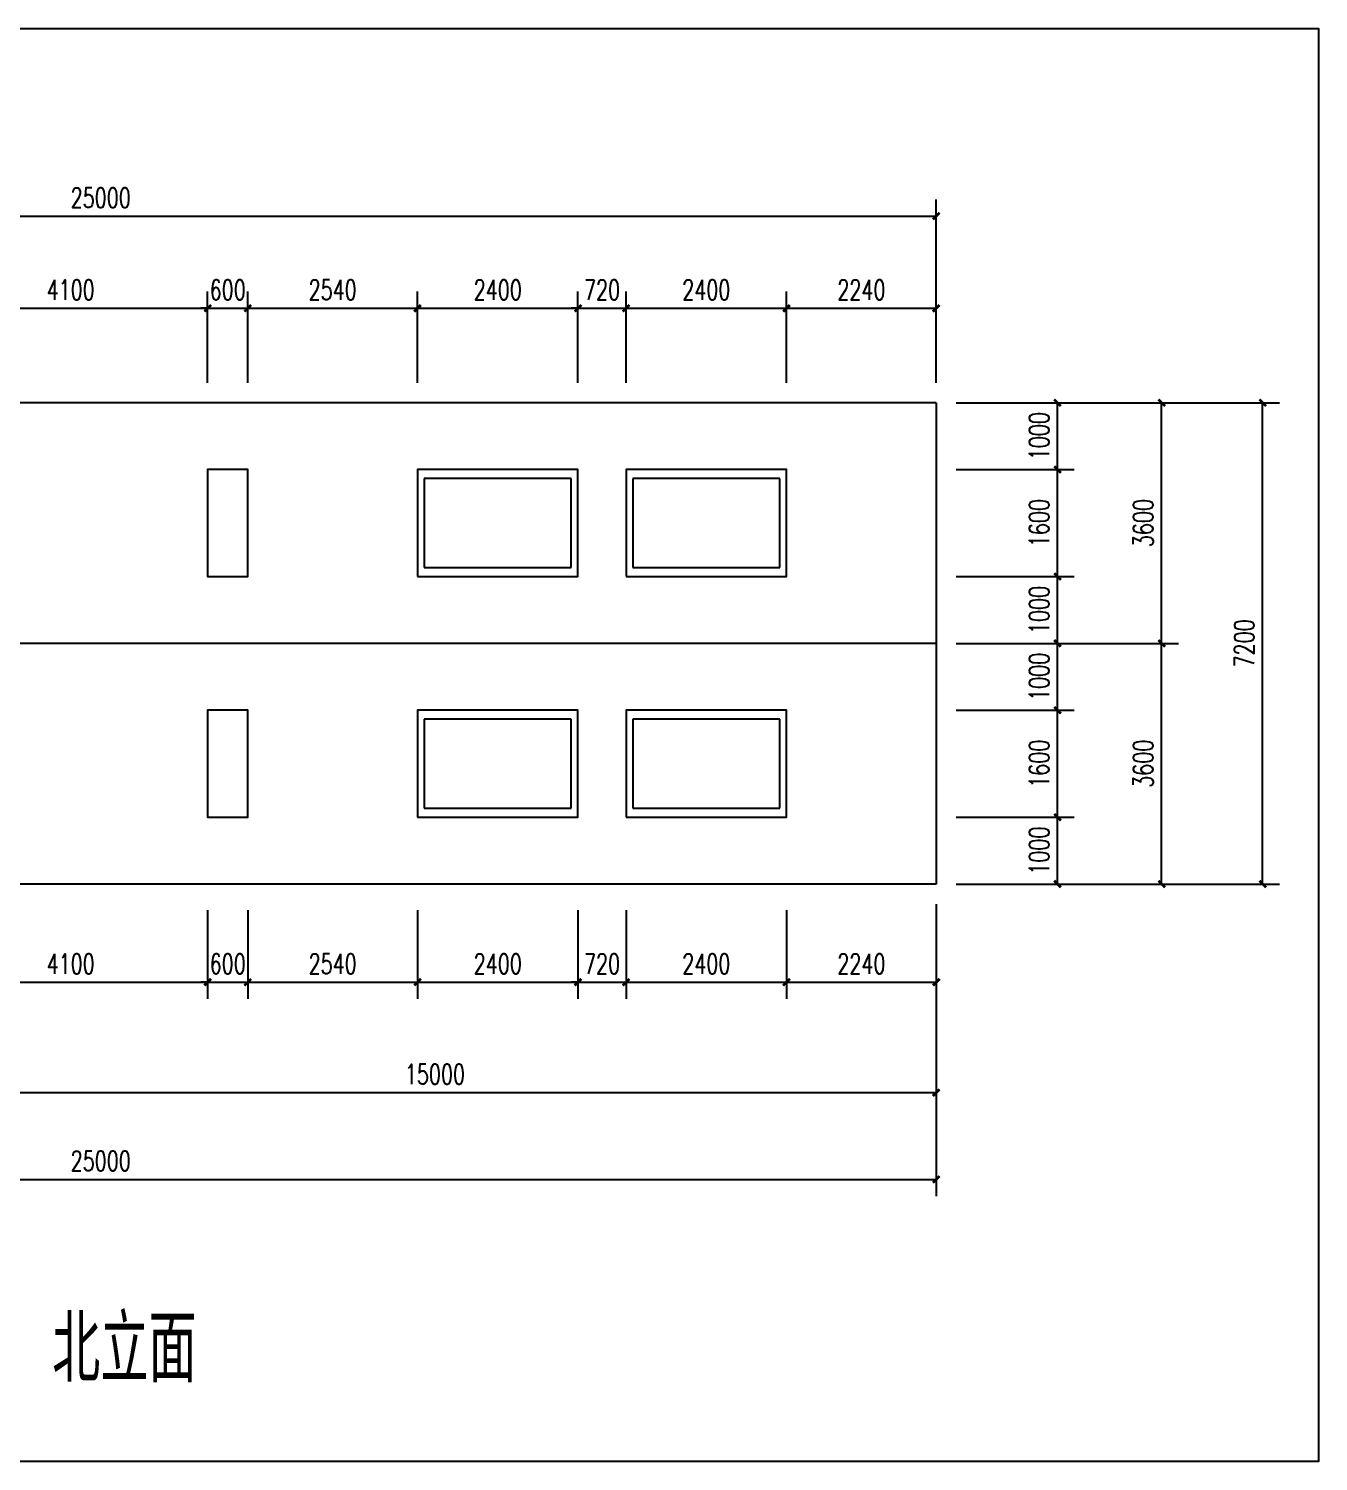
# Model space of a CAD drawing. Extents: x -76502 to 88679, y -12865 to 57615.
# Drawn here: x 32125 to 51419, y -12865 to 8567 of the extents above; entities that cross this region are included whole.
import ezdxf

# ---------------------------------------------------------------- set-up
doc = ezdxf.new("R2010")
doc.units = 0
doc.header["$LTSCALE"] = 1000
doc.header["$MEASUREMENT"] = 0
for name, color, linetype in [('AXIS_TEXT', 7, 'Continuous'), ('E_WINDOW', 4, 'Continuous'), ('edge', 180, 'Continuous'), ('GTV3_ELEV_OPENING', 7, 'Continuous'), ('PUB_DIM', 3, 'Continuous')]:
    doc.layers.add(name, color=color, linetype=linetype)
doc.styles.add('_TCH_DIM_T3', font='SIMPLEX', dxfattribs={"width": 0.705882, "bigfont": 'GBCBIG'})
doc.styles.get("Standard").update_dxf_attribs({"font": 'gbenor.shx', "bigfont": 'gbcbig.shx'})
doc.dimstyles.new('_TCH_ARCH&&100', dxfattribs={"dimtxt": 297.5, "dimasz": 100, "dimexe": 250, "dimexo": 300, "dimgap": 126.25, "dimtad": 1, "dimdec": 0, "dimtxsty": '_TCH_DIM_T3', "dimblk": 'ARCHTICK', "dimcen": 2.5, "dimclrt": 7, "dimazin": 2, "dimtfac": 1, "dimtdec": 0, "dimtix": 1, "dimtmove": 2, "dimatfit": 3, "dimfxl": 100})

# ---------------------------------------------------------------- blocks, each defined once
blk = doc.blocks.new('_ArchTick')
at = {"color": 0, "linetype": 'ByBlock', "const_width": 0.4}
blk.add_lwpolyline([(-0.5, -0.5), (0.5, 0.5)], dxfattribs=at)
blk = doc.blocks.new('*D48')
at = {"layer": 'Defpoints', "color": 0, "transparency": 16777216}
for p in [(45703, 2971), (50586, 2971), (45703, -4229)]:
    blk.add_point(p, dxfattribs=at)
at = {"layer": 'PUB_DIM', "color": 0, "lineweight": -2, "transparency": 16777216}
for p, q in [((46003, 2971), (50836, 2971)), ((50586, -4229), (50586, 2971)), ((46003, -4229), (50836, -4229))]:
    blk.add_line(p, q, dxfattribs=at)
at = {"layer": 'PUB_DIM', "color": 0, "lineweight": -2, "transparency": 16777216, "xscale": 100, "yscale": 100, "zscale": 100}
for p, rotation in [((50586, 2971), 90), ((50586, -4229), 270)]:
    blk.add_blockref('_ArchTick', p, dxfattribs=dict(at, rotation=rotation))
at = {"layer": 'PUB_DIM', "color": 7, "transparency": 16777216, "insert": (50311, -629), "char_height": 297.5, "attachment_point": 5, "rotation": 90, "style": '_TCH_DIM_T3'}
blk.add_mtext('\\A1;7200', dxfattribs=at)
blk = doc.blocks.new('*D49')
at = {"layer": 'Defpoints', "color": 0, "transparency": 16777216}
for p in [(45703, 2971), (49075, 2971), (45703, -629)]:
    blk.add_point(p, dxfattribs=at)
at = {"layer": 'PUB_DIM', "color": 0, "lineweight": -2, "transparency": 16777216}
for p, q in [((46003, 2971), (49325, 2971)), ((49075, -629), (49075, 2971)), ((46003, -629), (49325, -629))]:
    blk.add_line(p, q, dxfattribs=at)
at = {"layer": 'PUB_DIM', "color": 0, "lineweight": -2, "transparency": 16777216, "xscale": 100, "yscale": 100, "zscale": 100}
for p, rotation in [((49075, 2971), 90), ((49075, -629), 270)]:
    blk.add_blockref('_ArchTick', p, dxfattribs=dict(at, rotation=rotation))
at = {"layer": 'PUB_DIM', "color": 7, "transparency": 16777216, "insert": (48800, 1171), "char_height": 297.5, "attachment_point": 5, "rotation": 90, "style": '_TCH_DIM_T3'}
blk.add_mtext('\\A1;3600', dxfattribs=at)
blk = doc.blocks.new('*D50')
at = {"layer": 'Defpoints', "color": 0, "transparency": 16777216}
for p in [(45703, -629), (49075, -629), (45703, -4229)]:
    blk.add_point(p, dxfattribs=at)
at = {"layer": 'PUB_DIM', "color": 0, "lineweight": -2, "transparency": 16777216}
for p, q in [((46003, -629), (49325, -629)), ((49075, -4229), (49075, -629)), ((46003, -4229), (49325, -4229))]:
    blk.add_line(p, q, dxfattribs=at)
at = {"layer": 'PUB_DIM', "color": 0, "lineweight": -2, "transparency": 16777216, "xscale": 100, "yscale": 100, "zscale": 100}
for p, rotation in [((49075, -629), 90), ((49075, -4229), 270)]:
    blk.add_blockref('_ArchTick', p, dxfattribs=dict(at, rotation=rotation))
at = {"layer": 'PUB_DIM', "color": 7, "transparency": 16777216, "insert": (48800, -2429), "char_height": 297.5, "attachment_point": 5, "rotation": 90, "style": '_TCH_DIM_T3'}
blk.add_mtext('\\A1;3600', dxfattribs=at)
blk = doc.blocks.new('*D51')
at = {"layer": 'Defpoints', "color": 0, "transparency": 16777216}
for p in [(45703, 2971), (47517, 2971), (45703, 1971)]:
    blk.add_point(p, dxfattribs=at)
at = {"layer": 'PUB_DIM', "color": 0, "lineweight": -2, "transparency": 16777216}
for p, q in [((46003, 2971), (47767, 2971)), ((47517, 1971), (47517, 2971)), ((46003, 1971), (47767, 1971))]:
    blk.add_line(p, q, dxfattribs=at)
at = {"layer": 'PUB_DIM', "color": 0, "lineweight": -2, "transparency": 16777216, "xscale": 100, "yscale": 100, "zscale": 100}
for p, rotation in [((47517, 2971), 90), ((47517, 1971), 270)]:
    blk.add_blockref('_ArchTick', p, dxfattribs=dict(at, rotation=rotation))
at = {"layer": 'PUB_DIM', "color": 7, "transparency": 16777216, "insert": (47242, 2471), "char_height": 297.5, "attachment_point": 5, "rotation": 90, "style": '_TCH_DIM_T3'}
blk.add_mtext('\\A1;1000', dxfattribs=at)
blk = doc.blocks.new('*D52')
at = {"layer": 'Defpoints', "color": 0, "transparency": 16777216}
for p in [(45703, 1971), (47517, 1971), (45703, 371)]:
    blk.add_point(p, dxfattribs=at)
at = {"layer": 'PUB_DIM', "color": 0, "lineweight": -2, "transparency": 16777216}
for p, q in [((46003, 1971), (47767, 1971)), ((47517, 371), (47517, 1971)), ((46003, 371), (47767, 371))]:
    blk.add_line(p, q, dxfattribs=at)
at = {"layer": 'PUB_DIM', "color": 0, "lineweight": -2, "transparency": 16777216, "xscale": 100, "yscale": 100, "zscale": 100}
for p, rotation in [((47517, 1971), 90), ((47517, 371), 270)]:
    blk.add_blockref('_ArchTick', p, dxfattribs=dict(at, rotation=rotation))
at = {"layer": 'PUB_DIM', "color": 7, "transparency": 16777216, "insert": (47242, 1171), "char_height": 297.5, "attachment_point": 5, "rotation": 90, "style": '_TCH_DIM_T3'}
blk.add_mtext('\\A1;1600', dxfattribs=at)
blk = doc.blocks.new('*D53')
at = {"layer": 'Defpoints', "color": 0, "transparency": 16777216}
for p in [(45703, 371), (47517, 371), (45703, -629)]:
    blk.add_point(p, dxfattribs=at)
at = {"layer": 'PUB_DIM', "color": 0, "lineweight": -2, "transparency": 16777216}
for p, q in [((46003, 371), (47767, 371)), ((47517, -629), (47517, 371)), ((46003, -629), (47767, -629))]:
    blk.add_line(p, q, dxfattribs=at)
at = {"layer": 'PUB_DIM', "color": 0, "lineweight": -2, "transparency": 16777216, "xscale": 100, "yscale": 100, "zscale": 100}
for p, rotation in [((47517, 371), 90), ((47517, -629), 270)]:
    blk.add_blockref('_ArchTick', p, dxfattribs=dict(at, rotation=rotation))
at = {"layer": 'PUB_DIM', "color": 7, "transparency": 16777216, "insert": (47242, -129), "char_height": 297.5, "attachment_point": 5, "rotation": 90, "style": '_TCH_DIM_T3'}
blk.add_mtext('\\A1;1000', dxfattribs=at)
blk = doc.blocks.new('*D54')
at = {"layer": 'Defpoints', "color": 0, "transparency": 16777216}
for p in [(45703, -629), (47517, -629), (45703, -1629)]:
    blk.add_point(p, dxfattribs=at)
at = {"layer": 'PUB_DIM', "color": 0, "lineweight": -2, "transparency": 16777216}
for p, q in [((46003, -629), (47767, -629)), ((47517, -1629), (47517, -629)), ((46003, -1629), (47767, -1629))]:
    blk.add_line(p, q, dxfattribs=at)
at = {"layer": 'PUB_DIM', "color": 0, "lineweight": -2, "transparency": 16777216, "xscale": 100, "yscale": 100, "zscale": 100}
for p, rotation in [((47517, -629), 90), ((47517, -1629), 270)]:
    blk.add_blockref('_ArchTick', p, dxfattribs=dict(at, rotation=rotation))
at = {"layer": 'PUB_DIM', "color": 7, "transparency": 16777216, "insert": (47242, -1129), "char_height": 297.5, "attachment_point": 5, "rotation": 90, "style": '_TCH_DIM_T3'}
blk.add_mtext('\\A1;1000', dxfattribs=at)
blk = doc.blocks.new('*D55')
at = {"layer": 'Defpoints', "color": 0, "transparency": 16777216}
for p in [(45703, -1629), (47517, -1629), (45703, -3229)]:
    blk.add_point(p, dxfattribs=at)
at = {"layer": 'PUB_DIM', "color": 0, "lineweight": -2, "transparency": 16777216}
for p, q in [((46003, -1629), (47767, -1629)), ((47517, -3229), (47517, -1629)), ((46003, -3229), (47767, -3229))]:
    blk.add_line(p, q, dxfattribs=at)
at = {"layer": 'PUB_DIM', "color": 0, "lineweight": -2, "transparency": 16777216, "xscale": 100, "yscale": 100, "zscale": 100}
for p, rotation in [((47517, -1629), 90), ((47517, -3229), 270)]:
    blk.add_blockref('_ArchTick', p, dxfattribs=dict(at, rotation=rotation))
at = {"layer": 'PUB_DIM', "color": 7, "transparency": 16777216, "insert": (47242, -2429), "char_height": 297.5, "attachment_point": 5, "rotation": 90, "style": '_TCH_DIM_T3'}
blk.add_mtext('\\A1;1600', dxfattribs=at)
blk = doc.blocks.new('*D56')
at = {"layer": 'Defpoints', "color": 0, "transparency": 16777216}
for p in [(45703, -3229), (47517, -3229), (45703, -4229)]:
    blk.add_point(p, dxfattribs=at)
at = {"layer": 'PUB_DIM', "color": 0, "lineweight": -2, "transparency": 16777216}
for p, q in [((46003, -3229), (47767, -3229)), ((47517, -4229), (47517, -3229)), ((46003, -4229), (47767, -4229))]:
    blk.add_line(p, q, dxfattribs=at)
at = {"layer": 'PUB_DIM', "color": 0, "lineweight": -2, "transparency": 16777216, "xscale": 100, "yscale": 100, "zscale": 100}
for p, rotation in [((47517, -3229), 90), ((47517, -4229), 270)]:
    blk.add_blockref('_ArchTick', p, dxfattribs=dict(at, rotation=rotation))
at = {"layer": 'PUB_DIM', "color": 7, "transparency": 16777216, "insert": (47242, -3729), "char_height": 297.5, "attachment_point": 5, "rotation": 90, "style": '_TCH_DIM_T3'}
blk.add_mtext('\\A1;1000', dxfattribs=at)
blk = doc.blocks.new('*D66')
at = {"layer": 'Defpoints', "color": 0, "transparency": 16777216}
for p in [(45703, 5763), (20703, 2971), (45703, 2971)]:
    blk.add_point(p, dxfattribs=at)
at = {"layer": 'PUB_DIM', "color": 0, "lineweight": -2, "transparency": 16777216}
for p, q in [((20703, 3271), (20703, 6013)), ((45703, 3271), (45703, 6013)), ((20703, 5763), (45703, 5763))]:
    blk.add_line(p, q, dxfattribs=at)
at = {"layer": 'PUB_DIM', "color": 0, "lineweight": -2, "transparency": 16777216, "xscale": 100, "yscale": 100, "zscale": 100, "rotation": 180}
blk.add_blockref('_ArchTick', (20703, 5763), dxfattribs=at)
at = {"layer": 'PUB_DIM', "color": 0, "lineweight": -2, "transparency": 16777216, "xscale": 100, "yscale": 100, "zscale": 100}
blk.add_blockref('_ArchTick', (45703, 5763), dxfattribs=at)
at = {"layer": 'PUB_DIM', "color": 7, "transparency": 16777216, "insert": (33203, 6038), "char_height": 297.5, "attachment_point": 5, "style": '_TCH_DIM_T3'}
blk.add_mtext('\\A1;25000', dxfattribs=at)
blk = doc.blocks.new('*D70')
at = {"layer": 'Defpoints', "color": 0, "transparency": 16777216}
for p in [(34803, 4384), (30703, 2971), (34803, 2971)]:
    blk.add_point(p, dxfattribs=at)
at = {"layer": 'PUB_DIM', "color": 0, "lineweight": -2, "transparency": 16777216}
for p, q in [((30703, 3271), (30703, 4634)), ((34803, 3271), (34803, 4634)), ((30703, 4384), (34803, 4384))]:
    blk.add_line(p, q, dxfattribs=at)
at = {"layer": 'PUB_DIM', "color": 0, "lineweight": -2, "transparency": 16777216, "xscale": 100, "yscale": 100, "zscale": 100, "rotation": 180}
blk.add_blockref('_ArchTick', (30703, 4384), dxfattribs=at)
at = {"layer": 'PUB_DIM', "color": 0, "lineweight": -2, "transparency": 16777216, "xscale": 100, "yscale": 100, "zscale": 100}
blk.add_blockref('_ArchTick', (34803, 4384), dxfattribs=at)
at = {"layer": 'PUB_DIM', "color": 7, "transparency": 16777216, "insert": (32753, 4659), "char_height": 297.5, "attachment_point": 5, "style": '_TCH_DIM_T3'}
blk.add_mtext('\\A1;4100', dxfattribs=at)
blk = doc.blocks.new('*D71')
at = {"layer": 'Defpoints', "color": 0, "transparency": 16777216}
for p in [(35403, 4384), (34803, 2971), (35403, 2971)]:
    blk.add_point(p, dxfattribs=at)
at = {"layer": 'PUB_DIM', "color": 0, "lineweight": -2, "transparency": 16777216}
for p, q in [((34803, 3271), (34803, 4634)), ((35403, 3271), (35403, 4634)), ((34803, 4384), (34703, 4384)), ((34803, 4384), (35403, 4384)), ((35403, 4384), (35503, 4384))]:
    blk.add_line(p, q, dxfattribs=at)
at = {"layer": 'PUB_DIM', "color": 0, "lineweight": -2, "transparency": 16777216, "xscale": 100, "yscale": 100, "zscale": 100}
blk.add_blockref('_ArchTick', (34803, 4384), dxfattribs=at)
at = {"layer": 'PUB_DIM', "color": 0, "lineweight": -2, "transparency": 16777216, "xscale": 100, "yscale": 100, "zscale": 100, "rotation": 180}
blk.add_blockref('_ArchTick', (35403, 4384), dxfattribs=at)
at = {"layer": 'PUB_DIM', "color": 7, "transparency": 16777216, "insert": (35103, 4659), "char_height": 297.5, "attachment_point": 5, "style": '_TCH_DIM_T3'}
blk.add_mtext('\\A1;600', dxfattribs=at)
blk = doc.blocks.new('*D72')
at = {"layer": 'Defpoints', "color": 0, "transparency": 16777216}
for p in [(37943, 4384), (35403, 2971), (37943, 2971)]:
    blk.add_point(p, dxfattribs=at)
at = {"layer": 'PUB_DIM', "color": 0, "lineweight": -2, "transparency": 16777216}
for p, q in [((35403, 3271), (35403, 4634)), ((37943, 3271), (37943, 4634)), ((35403, 4384), (37943, 4384))]:
    blk.add_line(p, q, dxfattribs=at)
at = {"layer": 'PUB_DIM', "color": 0, "lineweight": -2, "transparency": 16777216, "xscale": 100, "yscale": 100, "zscale": 100, "rotation": 180}
blk.add_blockref('_ArchTick', (35403, 4384), dxfattribs=at)
at = {"layer": 'PUB_DIM', "color": 0, "lineweight": -2, "transparency": 16777216, "xscale": 100, "yscale": 100, "zscale": 100}
blk.add_blockref('_ArchTick', (37943, 4384), dxfattribs=at)
at = {"layer": 'PUB_DIM', "color": 7, "transparency": 16777216, "insert": (36673, 4659), "char_height": 297.5, "attachment_point": 5, "style": '_TCH_DIM_T3'}
blk.add_mtext('\\A1;2540', dxfattribs=at)
blk = doc.blocks.new('*D73')
at = {"layer": 'Defpoints', "color": 0, "transparency": 16777216}
for p in [(40343, 4384), (37943, 2971), (40343, 2971)]:
    blk.add_point(p, dxfattribs=at)
at = {"layer": 'PUB_DIM', "color": 0, "lineweight": -2, "transparency": 16777216}
for p, q in [((37943, 3271), (37943, 4634)), ((40343, 3271), (40343, 4634)), ((37943, 4384), (40343, 4384))]:
    blk.add_line(p, q, dxfattribs=at)
at = {"layer": 'PUB_DIM', "color": 0, "lineweight": -2, "transparency": 16777216, "xscale": 100, "yscale": 100, "zscale": 100, "rotation": 180}
blk.add_blockref('_ArchTick', (37943, 4384), dxfattribs=at)
at = {"layer": 'PUB_DIM', "color": 0, "lineweight": -2, "transparency": 16777216, "xscale": 100, "yscale": 100, "zscale": 100}
blk.add_blockref('_ArchTick', (40343, 4384), dxfattribs=at)
at = {"layer": 'PUB_DIM', "color": 7, "transparency": 16777216, "insert": (39143, 4659), "char_height": 297.5, "attachment_point": 5, "style": '_TCH_DIM_T3'}
blk.add_mtext('\\A1;2400', dxfattribs=at)
blk = doc.blocks.new('*D74')
at = {"layer": 'Defpoints', "color": 0, "transparency": 16777216}
for p in [(41063, 4384), (40343, 2971), (41063, 2971)]:
    blk.add_point(p, dxfattribs=at)
at = {"layer": 'PUB_DIM', "color": 0, "lineweight": -2, "transparency": 16777216}
for p, q in [((40343, 3271), (40343, 4634)), ((41063, 3271), (41063, 4634)), ((40343, 4384), (40243, 4384)), ((40343, 4384), (41063, 4384)), ((41063, 4384), (41163, 4384))]:
    blk.add_line(p, q, dxfattribs=at)
at = {"layer": 'PUB_DIM', "color": 0, "lineweight": -2, "transparency": 16777216, "xscale": 100, "yscale": 100, "zscale": 100}
blk.add_blockref('_ArchTick', (40343, 4384), dxfattribs=at)
at = {"layer": 'PUB_DIM', "color": 0, "lineweight": -2, "transparency": 16777216, "xscale": 100, "yscale": 100, "zscale": 100, "rotation": 180}
blk.add_blockref('_ArchTick', (41063, 4384), dxfattribs=at)
at = {"layer": 'PUB_DIM', "color": 7, "transparency": 16777216, "insert": (40703, 4659), "char_height": 297.5, "attachment_point": 5, "style": '_TCH_DIM_T3'}
blk.add_mtext('\\A1;720', dxfattribs=at)
blk = doc.blocks.new('*D75')
at = {"layer": 'Defpoints', "color": 0, "transparency": 16777216}
for p in [(43463, 4384), (41063, 2971), (43463, 2971)]:
    blk.add_point(p, dxfattribs=at)
at = {"layer": 'PUB_DIM', "color": 0, "lineweight": -2, "transparency": 16777216}
for p, q in [((41063, 3271), (41063, 4634)), ((43463, 3271), (43463, 4634)), ((41063, 4384), (43463, 4384))]:
    blk.add_line(p, q, dxfattribs=at)
at = {"layer": 'PUB_DIM', "color": 0, "lineweight": -2, "transparency": 16777216, "xscale": 100, "yscale": 100, "zscale": 100, "rotation": 180}
blk.add_blockref('_ArchTick', (41063, 4384), dxfattribs=at)
at = {"layer": 'PUB_DIM', "color": 0, "lineweight": -2, "transparency": 16777216, "xscale": 100, "yscale": 100, "zscale": 100}
blk.add_blockref('_ArchTick', (43463, 4384), dxfattribs=at)
at = {"layer": 'PUB_DIM', "color": 7, "transparency": 16777216, "insert": (42263, 4659), "char_height": 297.5, "attachment_point": 5, "style": '_TCH_DIM_T3'}
blk.add_mtext('\\A1;2400', dxfattribs=at)
blk = doc.blocks.new('*D76')
at = {"layer": 'Defpoints', "color": 0, "transparency": 16777216}
for p in [(45703, 4384), (43463, 2971), (45703, 2971)]:
    blk.add_point(p, dxfattribs=at)
at = {"layer": 'PUB_DIM', "color": 0, "lineweight": -2, "transparency": 16777216}
for p, q in [((43463, 3271), (43463, 4634)), ((45703, 3271), (45703, 4634)), ((43463, 4384), (45703, 4384))]:
    blk.add_line(p, q, dxfattribs=at)
at = {"layer": 'PUB_DIM', "color": 0, "lineweight": -2, "transparency": 16777216, "xscale": 100, "yscale": 100, "zscale": 100, "rotation": 180}
blk.add_blockref('_ArchTick', (43463, 4384), dxfattribs=at)
at = {"layer": 'PUB_DIM', "color": 0, "lineweight": -2, "transparency": 16777216, "xscale": 100, "yscale": 100, "zscale": 100}
blk.add_blockref('_ArchTick', (45703, 4384), dxfattribs=at)
at = {"layer": 'PUB_DIM', "color": 7, "transparency": 16777216, "insert": (44583, 4659), "char_height": 297.5, "attachment_point": 5, "style": '_TCH_DIM_T3'}
blk.add_mtext('\\A1;2240', dxfattribs=at)
blk = doc.blocks.new('*D77')
at = {"layer": 'Defpoints', "color": 0, "transparency": 16777216}
for p in [(20703, -4229), (45703, -4229), (45703, -8646)]:
    blk.add_point(p, dxfattribs=at)
at = {"layer": 'PUB_DIM', "color": 0, "lineweight": -2, "transparency": 16777216}
for p, q in [((20703, -4529), (20703, -8896)), ((45703, -4529), (45703, -8896)), ((20703, -8646), (45703, -8646))]:
    blk.add_line(p, q, dxfattribs=at)
at = {"layer": 'PUB_DIM', "color": 0, "lineweight": -2, "transparency": 16777216, "xscale": 100, "yscale": 100, "zscale": 100, "rotation": 180}
blk.add_blockref('_ArchTick', (20703, -8646), dxfattribs=at)
at = {"layer": 'PUB_DIM', "color": 0, "lineweight": -2, "transparency": 16777216, "xscale": 100, "yscale": 100, "zscale": 100}
blk.add_blockref('_ArchTick', (45703, -8646), dxfattribs=at)
at = {"layer": 'PUB_DIM', "color": 7, "transparency": 16777216, "insert": (33203, -8371), "char_height": 297.5, "attachment_point": 5, "style": '_TCH_DIM_T3'}
blk.add_mtext('\\A1;25000', dxfattribs=at)
blk = doc.blocks.new('*D79')
at = {"layer": 'Defpoints', "color": 0, "transparency": 16777216}
for p in [(30703, -4229), (45703, -4229), (45703, -7349)]:
    blk.add_point(p, dxfattribs=at)
at = {"layer": 'PUB_DIM', "color": 0, "lineweight": -2, "transparency": 16777216}
for p, q in [((30703, -4529), (30703, -7599)), ((45703, -4529), (45703, -7599)), ((30703, -7349), (45703, -7349))]:
    blk.add_line(p, q, dxfattribs=at)
at = {"layer": 'PUB_DIM', "color": 0, "lineweight": -2, "transparency": 16777216, "xscale": 100, "yscale": 100, "zscale": 100, "rotation": 180}
blk.add_blockref('_ArchTick', (30703, -7349), dxfattribs=at)
at = {"layer": 'PUB_DIM', "color": 0, "lineweight": -2, "transparency": 16777216, "xscale": 100, "yscale": 100, "zscale": 100}
blk.add_blockref('_ArchTick', (45703, -7349), dxfattribs=at)
at = {"layer": 'PUB_DIM', "color": 7, "transparency": 16777216, "insert": (38203, -7074), "char_height": 297.5, "attachment_point": 5, "style": '_TCH_DIM_T3'}
blk.add_mtext('\\A1;15000', dxfattribs=at)
blk = doc.blocks.new('*D83')
at = {"layer": 'Defpoints', "color": 0, "transparency": 16777216}
for p in [(30703, -4318), (34803, -4318), (34803, -5697)]:
    blk.add_point(p, dxfattribs=at)
at = {"layer": 'PUB_DIM', "color": 0, "lineweight": -2, "transparency": 16777216}
for p, q in [((30703, -4618), (30703, -5947)), ((34803, -4618), (34803, -5947)), ((30703, -5697), (34803, -5697))]:
    blk.add_line(p, q, dxfattribs=at)
at = {"layer": 'PUB_DIM', "color": 0, "lineweight": -2, "transparency": 16777216, "xscale": 100, "yscale": 100, "zscale": 100, "rotation": 180}
blk.add_blockref('_ArchTick', (30703, -5697), dxfattribs=at)
at = {"layer": 'PUB_DIM', "color": 0, "lineweight": -2, "transparency": 16777216, "xscale": 100, "yscale": 100, "zscale": 100}
blk.add_blockref('_ArchTick', (34803, -5697), dxfattribs=at)
at = {"layer": 'PUB_DIM', "color": 7, "transparency": 16777216, "insert": (32753, -5422), "char_height": 297.5, "attachment_point": 5, "style": '_TCH_DIM_T3'}
blk.add_mtext('\\A1;4100', dxfattribs=at)
blk = doc.blocks.new('*D84')
at = {"layer": 'Defpoints', "color": 0, "transparency": 16777216}
for p in [(34803, -4318), (35403, -4318), (35403, -5697)]:
    blk.add_point(p, dxfattribs=at)
at = {"layer": 'PUB_DIM', "color": 0, "lineweight": -2, "transparency": 16777216}
for p, q in [((34803, -4618), (34803, -5947)), ((35403, -4618), (35403, -5947)), ((34803, -5697), (34703, -5697)), ((34803, -5697), (35403, -5697)), ((35403, -5697), (35503, -5697))]:
    blk.add_line(p, q, dxfattribs=at)
at = {"layer": 'PUB_DIM', "color": 0, "lineweight": -2, "transparency": 16777216, "xscale": 100, "yscale": 100, "zscale": 100}
blk.add_blockref('_ArchTick', (34803, -5697), dxfattribs=at)
at = {"layer": 'PUB_DIM', "color": 0, "lineweight": -2, "transparency": 16777216, "xscale": 100, "yscale": 100, "zscale": 100, "rotation": 180}
blk.add_blockref('_ArchTick', (35403, -5697), dxfattribs=at)
at = {"layer": 'PUB_DIM', "color": 7, "transparency": 16777216, "insert": (35103, -5422), "char_height": 297.5, "attachment_point": 5, "style": '_TCH_DIM_T3'}
blk.add_mtext('\\A1;600', dxfattribs=at)
blk = doc.blocks.new('*D85')
at = {"layer": 'Defpoints', "color": 0, "transparency": 16777216}
for p in [(35403, -4318), (37943, -4318), (37943, -5697)]:
    blk.add_point(p, dxfattribs=at)
at = {"layer": 'PUB_DIM', "color": 0, "lineweight": -2, "transparency": 16777216}
for p, q in [((35403, -4618), (35403, -5947)), ((37943, -4618), (37943, -5947)), ((35403, -5697), (37943, -5697))]:
    blk.add_line(p, q, dxfattribs=at)
at = {"layer": 'PUB_DIM', "color": 0, "lineweight": -2, "transparency": 16777216, "xscale": 100, "yscale": 100, "zscale": 100, "rotation": 180}
blk.add_blockref('_ArchTick', (35403, -5697), dxfattribs=at)
at = {"layer": 'PUB_DIM', "color": 0, "lineweight": -2, "transparency": 16777216, "xscale": 100, "yscale": 100, "zscale": 100}
blk.add_blockref('_ArchTick', (37943, -5697), dxfattribs=at)
at = {"layer": 'PUB_DIM', "color": 7, "transparency": 16777216, "insert": (36673, -5422), "char_height": 297.5, "attachment_point": 5, "style": '_TCH_DIM_T3'}
blk.add_mtext('\\A1;2540', dxfattribs=at)
blk = doc.blocks.new('*D86')
at = {"layer": 'Defpoints', "color": 0, "transparency": 16777216}
for p in [(37943, -4318), (40343, -4318), (40343, -5697)]:
    blk.add_point(p, dxfattribs=at)
at = {"layer": 'PUB_DIM', "color": 0, "lineweight": -2, "transparency": 16777216}
for p, q in [((37943, -4618), (37943, -5947)), ((40343, -4618), (40343, -5947)), ((37943, -5697), (40343, -5697))]:
    blk.add_line(p, q, dxfattribs=at)
at = {"layer": 'PUB_DIM', "color": 0, "lineweight": -2, "transparency": 16777216, "xscale": 100, "yscale": 100, "zscale": 100, "rotation": 180}
blk.add_blockref('_ArchTick', (37943, -5697), dxfattribs=at)
at = {"layer": 'PUB_DIM', "color": 0, "lineweight": -2, "transparency": 16777216, "xscale": 100, "yscale": 100, "zscale": 100}
blk.add_blockref('_ArchTick', (40343, -5697), dxfattribs=at)
at = {"layer": 'PUB_DIM', "color": 7, "transparency": 16777216, "insert": (39143, -5422), "char_height": 297.5, "attachment_point": 5, "style": '_TCH_DIM_T3'}
blk.add_mtext('\\A1;2400', dxfattribs=at)
blk = doc.blocks.new('*D87')
at = {"layer": 'Defpoints', "color": 0, "transparency": 16777216}
for p in [(40343, -4318), (41063, -4318), (41063, -5697)]:
    blk.add_point(p, dxfattribs=at)
at = {"layer": 'PUB_DIM', "color": 0, "lineweight": -2, "transparency": 16777216}
for p, q in [((40343, -4618), (40343, -5947)), ((41063, -4618), (41063, -5947)), ((40343, -5697), (40243, -5697)), ((40343, -5697), (41063, -5697)), ((41063, -5697), (41163, -5697))]:
    blk.add_line(p, q, dxfattribs=at)
at = {"layer": 'PUB_DIM', "color": 0, "lineweight": -2, "transparency": 16777216, "xscale": 100, "yscale": 100, "zscale": 100}
blk.add_blockref('_ArchTick', (40343, -5697), dxfattribs=at)
at = {"layer": 'PUB_DIM', "color": 0, "lineweight": -2, "transparency": 16777216, "xscale": 100, "yscale": 100, "zscale": 100, "rotation": 180}
blk.add_blockref('_ArchTick', (41063, -5697), dxfattribs=at)
at = {"layer": 'PUB_DIM', "color": 7, "transparency": 16777216, "insert": (40703, -5422), "char_height": 297.5, "attachment_point": 5, "style": '_TCH_DIM_T3'}
blk.add_mtext('\\A1;720', dxfattribs=at)
blk = doc.blocks.new('*D88')
at = {"layer": 'Defpoints', "color": 0, "transparency": 16777216}
for p in [(41063, -4318), (43463, -4318), (43463, -5697)]:
    blk.add_point(p, dxfattribs=at)
at = {"layer": 'PUB_DIM', "color": 0, "lineweight": -2, "transparency": 16777216}
for p, q in [((41063, -4618), (41063, -5947)), ((43463, -4618), (43463, -5947)), ((41063, -5697), (43463, -5697))]:
    blk.add_line(p, q, dxfattribs=at)
at = {"layer": 'PUB_DIM', "color": 0, "lineweight": -2, "transparency": 16777216, "xscale": 100, "yscale": 100, "zscale": 100, "rotation": 180}
blk.add_blockref('_ArchTick', (41063, -5697), dxfattribs=at)
at = {"layer": 'PUB_DIM', "color": 0, "lineweight": -2, "transparency": 16777216, "xscale": 100, "yscale": 100, "zscale": 100}
blk.add_blockref('_ArchTick', (43463, -5697), dxfattribs=at)
at = {"layer": 'PUB_DIM', "color": 7, "transparency": 16777216, "insert": (42263, -5422), "char_height": 297.5, "attachment_point": 5, "style": '_TCH_DIM_T3'}
blk.add_mtext('\\A1;2400', dxfattribs=at)
blk = doc.blocks.new('*D89')
at = {"layer": 'Defpoints', "color": 0, "transparency": 16777216}
for p in [(43463, -4318), (45703, -4318), (45703, -5697)]:
    blk.add_point(p, dxfattribs=at)
at = {"layer": 'PUB_DIM', "color": 0, "lineweight": -2, "transparency": 16777216}
for p, q in [((43463, -4618), (43463, -5947)), ((45703, -4618), (45703, -5947)), ((43463, -5697), (45703, -5697))]:
    blk.add_line(p, q, dxfattribs=at)
at = {"layer": 'PUB_DIM', "color": 0, "lineweight": -2, "transparency": 16777216, "xscale": 100, "yscale": 100, "zscale": 100, "rotation": 180}
blk.add_blockref('_ArchTick', (43463, -5697), dxfattribs=at)
at = {"layer": 'PUB_DIM', "color": 0, "lineweight": -2, "transparency": 16777216, "xscale": 100, "yscale": 100, "zscale": 100}
blk.add_blockref('_ArchTick', (45703, -5697), dxfattribs=at)
at = {"layer": 'PUB_DIM', "color": 7, "transparency": 16777216, "insert": (44583, -5422), "char_height": 297.5, "attachment_point": 5, "style": '_TCH_DIM_T3'}
blk.add_mtext('\\A1;2240', dxfattribs=at)
blk = doc.blocks.new('$EWDLib$00000533')
for p, q in [((0, 600), (1200, 600)), ((0, 0), (0, 600)), ((1200, 600), (1200, 0)), ((50, 550), (1150, 550)), ((50, 50), (50, 550)), ((1150, 550), (1150, 50)), ((1200, 0), (0, 0)), ((1150, 50), (50, 50))]:
    blk.add_line(p, q)

msp = doc.modelspace()

# ---------------------------------------------------------------- linework, layer by layer
at = {"layer": 'AXIS_TEXT'}
for p, q in [((45702.8, 2971.5), (20702.8, 2971.5)), ((45702.8, 2971.5), (45702.8, -4228.5)), ((45702.8, -628.5), (20702.8, -628.5)), ((45702.8, -4228.5), (20702.8, -4228.5))]:
    msp.add_line(p, q, dxfattribs=at)
at = {"layer": 'E_WINDOW'}
for points in [[(35402.8, 1971.5), (34802.8, 1971.5), (34802.8, 371.5), (35402.8, 371.5)], [(35402.8, -1628.5), (34802.8, -1628.5), (34802.8, -3228.5), (35402.8, -3228.5)]]:
    msp.add_lwpolyline(points, close=True, dxfattribs=at)
at = {"layer": 'edge'}
msp.add_lwpolyline([(13845.8, 8567), (51419.1, 8567), (51419.1, -12864.6), (13845.8, -12864.6)], close=True, dxfattribs=at)
at = {"layer": 'GTV3_ELEV_OPENING'}
for points in [[(34802.8, 371.5), (35402.8, 371.5), (35402.8, 1971.5), (34802.8, 1971.5)], [(37942.8, 371.5), (40342.8, 371.5), (40342.8, 1971.5), (37942.8, 1971.5)], [(41062.8, 371.5), (43462.8, 371.5), (43462.8, 1971.5), (41062.8, 1971.5)], [(34802.8, -3228.5), (35402.8, -3228.5), (35402.8, -1628.5), (34802.8, -1628.5)], [(37942.8, -3228.5), (40342.8, -3228.5), (40342.8, -1628.5), (37942.8, -1628.5)], [(41062.8, -3228.5), (43462.8, -3228.5), (43462.8, -1628.5), (41062.8, -1628.5)]]:
    msp.add_lwpolyline(points, close=True, dxfattribs=at)

# ---------------------------------------------------------------- block references
at = {"layer": 'E_WINDOW', "xscale": 1.999999999999997, "yscale": -2.666666666666666}
for p in [(37942.8, 1971.5), (41062.8, 1971.5), (37942.8, -1628.5), (41062.8, -1628.5)]:
    msp.add_blockref('$EWDLib$00000533', p, dxfattribs=at)

# ---------------------------------------------------------------- texts
msp.add_text('北立面', height=1000).set_placement((32476.3, -11682.7))

# ---------------------------------------------------------------- dimensions: what is measured, and where the dimension line sits
at = {"layer": 'PUB_DIM'}
for p1, p2, distance, picture, middle in [((20702.8, 2971.5), (45702.8, 2971.5), 2791.7, '*D66', (33202.8, 6038.2)), ((30702.8, 2971.5), (34802.8, 2971.5), 1412.3, '*D70', (32752.8, 4658.8)), ((34802.8, 2971.5), (35402.8, 2971.5), 1412.3, '*D71', (35102.8, 4658.8)), ((35402.8, 2971.5), (37942.8, 2971.5), 1412.3, '*D72', (36672.8, 4658.8)), ((37942.8, 2971.5), (40342.8, 2971.5), 1412.3, '*D73', (39142.8, 4658.8)), ((40342.8, 2971.5), (41062.8, 2971.5), 1412.3, '*D74', (40702.8, 4658.8)), ((41062.8, 2971.5), (43462.8, 2971.5), 1412.3, '*D75', (42262.8, 4658.8)), ((43462.8, 2971.5), (45702.8, 2971.5), 1412.3, '*D76', (44582.8, 4658.8)), ((45702.8, -4228.5), (45702.8, 2971.5), -4883.3, '*D48', (50311.1, -628.5)), ((45702.8, -628.5), (45702.8, 2971.5), -3371.9, '*D49', (48799.7, 1171.5)), ((45702.8, 1971.5), (45702.8, 2971.5), -1814.4, '*D51', (47242.2, 2471.5)), ((45702.8, 371.5), (45702.8, 1971.5), -1814.4, '*D52', (47242.2, 1171.5)), ((45702.8, -628.5), (45702.8, 371.5), -1814.4, '*D53', (47242.2, -128.5)), ((45702.8, -4228.5), (45702.8, -628.5), -3371.9, '*D50', (48799.7, -2428.5)), ((45702.8, -1628.5), (45702.8, -628.5), -1814.4, '*D54', (47242.2, -1128.5)), ((45702.8, -3228.5), (45702.8, -1628.5), -1814.4, '*D55', (47242.2, -2428.5)), ((45702.8, -4228.5), (45702.8, -3228.5), -1814.4, '*D56', (47242.2, -3728.5)), ((20702.8, -4228.5), (45702.8, -4228.5), -4417.8, '*D77', (33202.8, -8371.3)), ((30702.8, -4228.5), (45702.8, -4228.5), -3120.2, '*D79', (38202.8, -7073.7)), ((30702.8, -4318.1), (34802.8, -4318.1), -1378.6, '*D83', (32752.8, -5421.7)), ((34802.8, -4318.1), (35402.8, -4318.1), -1378.6, '*D84', (35102.8, -5421.7)), ((35402.8, -4318.1), (37942.8, -4318.1), -1378.6, '*D85', (36672.8, -5421.7)), ((37942.8, -4318.1), (40342.8, -4318.1), -1378.6, '*D86', (39142.8, -5421.7)), ((40342.8, -4318.1), (41062.8, -4318.1), -1378.6, '*D87', (40702.8, -5421.7)), ((41062.8, -4318.1), (43462.8, -4318.1), -1378.6, '*D88', (42262.8, -5421.7)), ((43462.8, -4318.1), (45702.8, -4318.1), -1378.6, '*D89', (44582.8, -5421.7))]:
    dim = msp.add_aligned_dim(p1=p1, p2=p2, distance=distance, dimstyle='_TCH_ARCH&&100', dxfattribs=at)
    dim.commit()
    dim.dimension.update_dxf_attribs({"geometry": picture, "text_midpoint": middle})

doc.saveas('drawing.dxf')
